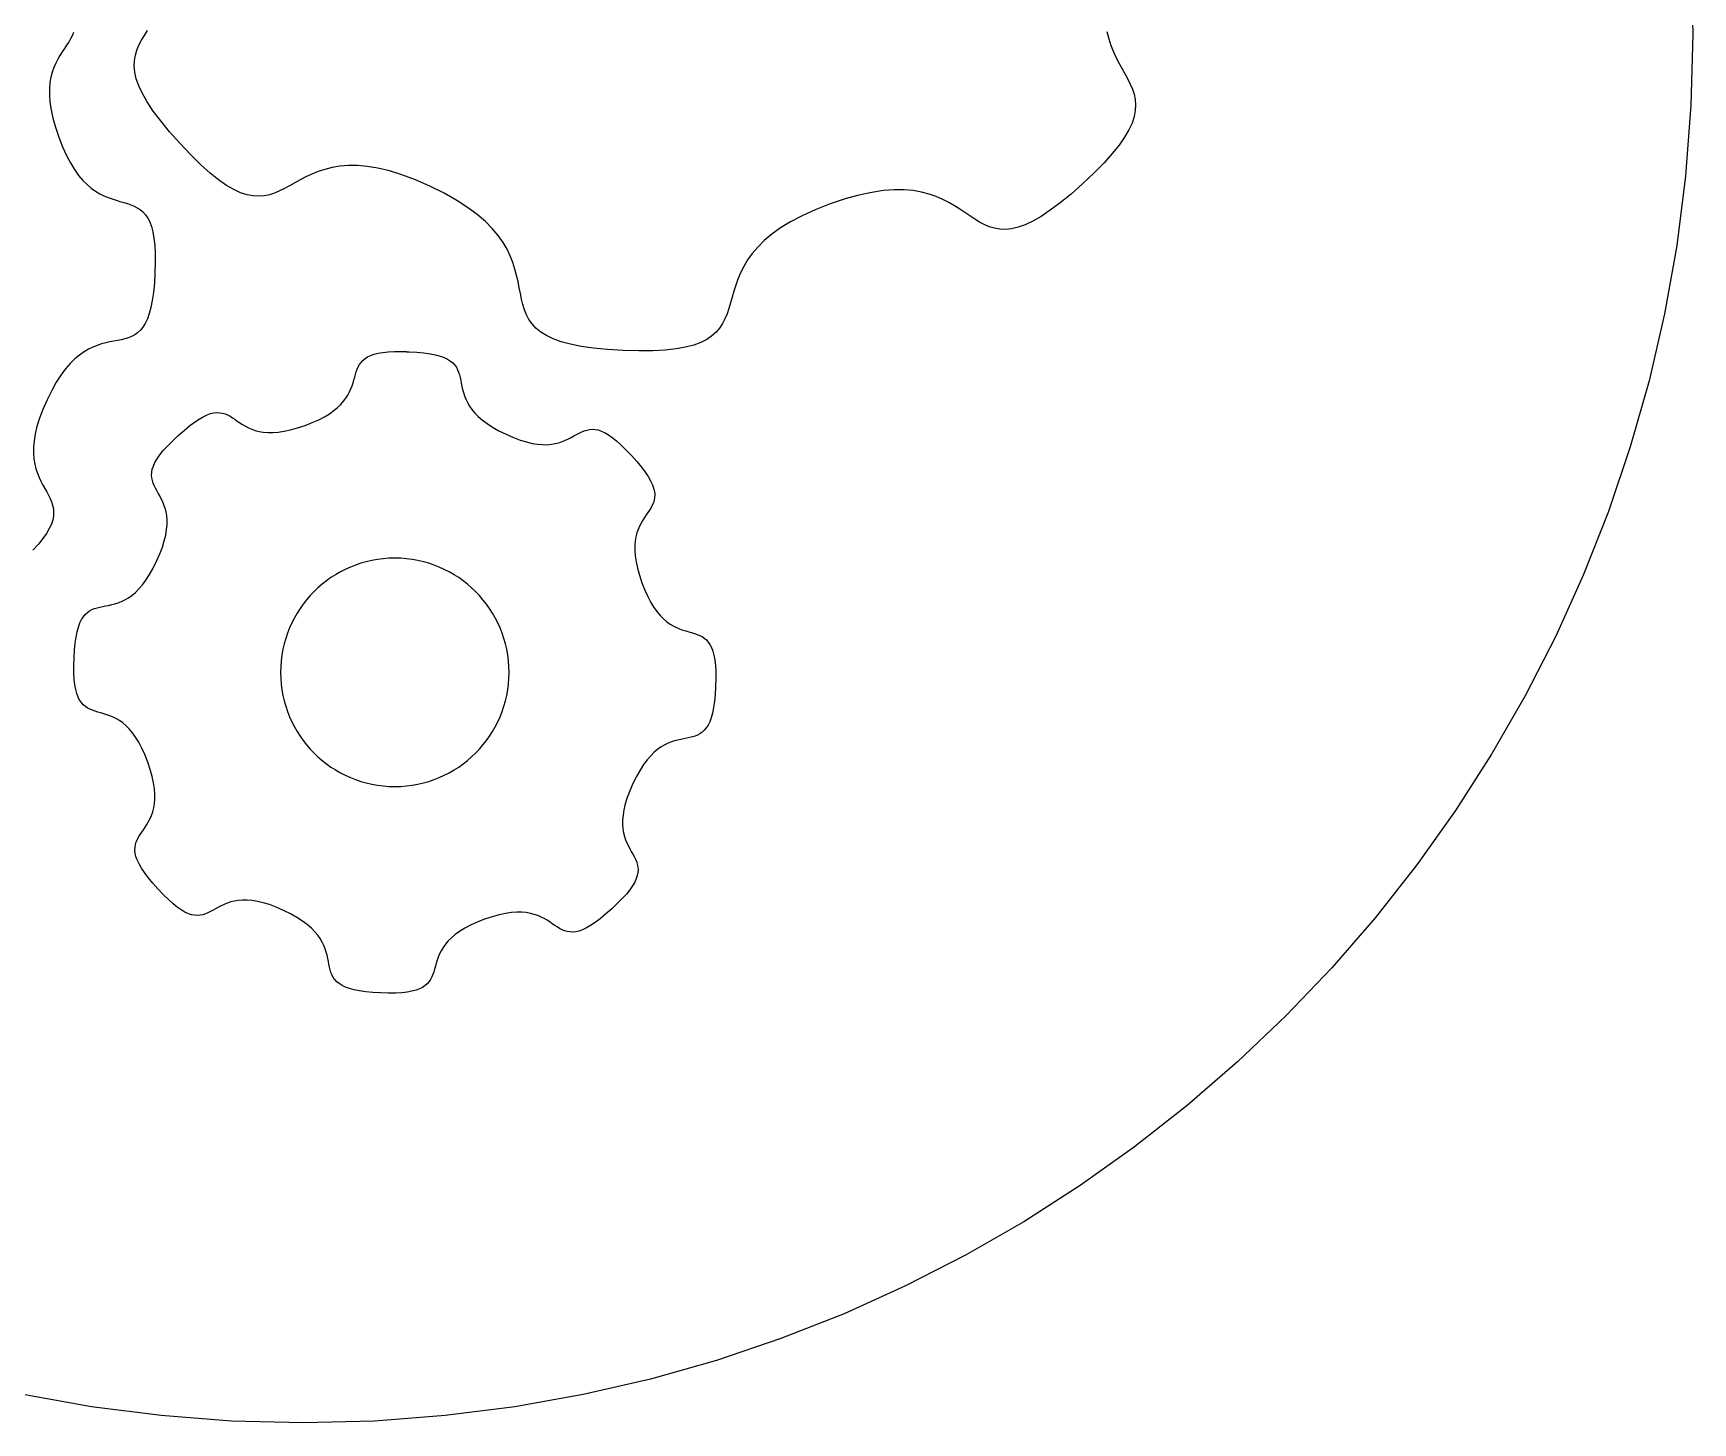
# Model space of a CAD drawing. Extents: x 0.7 to 99.3, y 0.7 to 99.3.
# Drawn here: x 40.4 to 99.3, y 0.7 to 50 of the extents above; entities that cross this region are included whole.
import ezdxf

# ---------------------------------------------------------------- set-up
doc = ezdxf.new("R2010")
doc.units = 0
doc.layers.add('Layer_1', color=7, linetype='CONTINUOUS')

msp = doc.modelspace()

# ---------------------------------------------------------------- linework, layer by layer
at = {"layer": 'Layer_1', "color": 1}
for p, q in [((99.228248, 52.536578), (99.292387, 49.999999)), ((99.292387, 49.999999), (99.228248, 47.46342)), ((99.228248, 47.46342), (99.037896, 44.960139)), ((99.037896, 44.960139), (98.724428, 42.493254)), ((98.724428, 42.493254), (98.290941, 40.065865)), ((98.290941, 40.065865), (97.740532, 37.681064)), ((97.740532, 37.681064), (97.076298, 35.341952)), ((97.076298, 35.341952), (96.301338, 33.051625)), ((96.301338, 33.051625), (95.418747, 30.813178)), ((95.418747, 30.813178), (94.431623, 28.629711)), ((94.431623, 28.629711), (93.343062, 26.504321)), ((93.343062, 26.504321), (92.156163, 24.440104)), ((92.156163, 24.440104), (90.874022, 22.440158)), ((90.874022, 22.440158), (89.499736, 20.507579)), ((89.499736, 20.507579), (88.036402, 18.645464)), ((88.036402, 18.645464), (86.487118, 16.856912)), ((86.487118, 16.856912), (84.854981, 15.145018)), ((84.854981, 15.145018), (83.143089, 13.512882)), ((83.143089, 13.512882), (81.354537, 11.963598)), ((81.354537, 11.963598), (79.492422, 10.500264)), ((79.492422, 10.500264), (77.559843, 9.125979)), ((77.559843, 9.125979), (75.559897, 7.843837)), ((75.559897, 7.843837), (73.49568, 6.656938)), ((73.49568, 6.656938), (71.370289, 5.568378)), ((71.370289, 5.568378), (69.186823, 4.581253)), ((69.186823, 4.581253), (66.948376, 3.698661)), ((66.948376, 3.698661), (64.658049, 2.923701)), ((64.658049, 2.923701), (62.318937, 2.259467)), ((62.318937, 2.259467), (59.934136, 1.709058)), ((42.493257, 1.275571), (40.065866, 1.709058)), ((44.960141, 0.962104), (42.493257, 1.275571)), ((57.506746, 1.275571), (55.039862, 0.962104)), ((59.934136, 1.709058), (57.506746, 1.275571)), ((47.463422, 0.771751), (44.960141, 0.962104)), ((50.000001, 0.707612), (47.463422, 0.771751)), ((52.536581, 0.771751), (50.000001, 0.707612)), ((55.039862, 0.962104), (52.536581, 0.771751))]:
    msp.add_line(p, q, dxfattribs=at)
at = {"layer": 'Layer_1', "color": 7}
for p, q in [((41.861311, 50.0455), (41.81235, 49.930416)), ((44.372388, 49.941192), (44.484879, 50.112395)), ((78.508312, 50.079195), (78.573079, 49.822206)), ((41.533353, 49.478692), (41.453492, 49.359638)), ((41.611303, 49.593643), (41.533353, 49.478692)), ((41.68521, 49.706145), (41.611303, 49.593643)), ((41.752938, 49.81785), (41.68521, 49.706145)), ((41.81235, 49.930416), (41.752938, 49.81785)), ((44.104355, 49.424762), (44.178877, 49.599894)), ((44.178877, 49.599894), (44.269304, 49.771199)), ((44.269304, 49.771199), (44.372388, 49.941192)), ((78.573079, 49.822206), (78.65281, 49.582804)), ((78.65281, 49.582804), (78.744047, 49.358767)), ((41.223811, 48.961287), (41.157671, 48.80926)), ((41.296585, 49.10259), (41.223811, 48.961287)), ((41.373858, 49.234823), (41.296585, 49.10259)), ((41.453492, 49.359638), (41.373858, 49.234823)), ((44.008728, 48.851187), (44.016034, 49.052927)), ((44.016034, 49.052927), (44.04899, 49.243278)), ((44.04899, 49.243278), (44.104355, 49.424762)), ((78.744047, 49.358767), (78.843324, 49.147875)), ((78.843324, 49.147875), (78.947185, 48.947904)), ((78.947185, 48.947904), (79.052167, 48.756637)), ((41.020403, 48.272272), (41.002157, 48.060789)), ((41.053832, 48.466407), (41.020403, 48.272272)), ((41.100299, 48.644853), (41.053832, 48.466407)), ((41.157671, 48.80926), (41.100299, 48.644853)), ((44.03034, 48.635539), (44.008728, 48.851187)), ((44.084105, 48.403464), (44.03034, 48.635539)), ((44.17328, 48.152444), (44.084105, 48.403464)), ((79.052167, 48.756637), (79.154809, 48.571852)), ((79.154809, 48.571852), (79.251649, 48.391326)), ((79.251649, 48.391326), (79.339228, 48.21284)), ((41.002157, 48.060789), (41.001277, 47.830305)), ((41.001277, 47.830305), (41.019786, 47.579164)), ((44.301113, 47.879956), (44.17328, 48.152444)), ((44.470855, 47.583484), (44.301113, 47.879956)), ((79.339228, 48.21284), (79.414086, 48.034171)), ((79.414086, 48.034171), (79.472759, 47.853099)), ((79.472759, 47.853099), (79.51179, 47.667403)), ((41.019786, 47.579164), (41.059873, 47.30571)), ((41.059873, 47.30571), (41.123674, 47.008289)), ((44.685757, 47.260504), (44.470855, 47.583484)), ((44.949069, 46.908501), (44.685757, 47.260504)), ((79.517072, 47.273254), (79.476406, 47.060359)), ((79.51179, 47.667403), (79.527724, 47.474862)), ((79.527724, 47.474862), (79.517072, 47.273254)), ((41.123674, 47.008289), (41.213329, 46.685245)), ((41.213329, 46.685245), (41.330972, 46.334924)), ((45.26404, 46.524956), (44.949069, 46.908501)), ((45.63392, 46.107345), (45.26404, 46.524956)), ((79.291148, 46.591825), (79.139636, 46.331742)), ((79.40225, 46.833956), (79.291148, 46.591825)), ((79.476406, 47.060359), (79.40225, 46.833956)), ((41.330972, 46.334924), (41.465495, 45.990732)), ((41.465495, 45.990732), (41.603987, 45.685423)), ((46.017072, 45.701873), (45.63392, 46.107345)), ((78.944254, 46.051487), (78.70154, 45.748839)), ((79.139636, 46.331742), (78.944254, 46.051487)), ((41.603987, 45.685423), (41.745871, 45.416356)), ((41.745871, 45.416356), (41.890569, 45.180887)), ((46.371167, 45.354115), (46.017072, 45.701873)), ((46.69843, 45.06061), (46.371167, 45.354115)), ((78.408034, 45.421579), (78.060277, 45.067483)), ((78.70154, 45.748839), (78.408034, 45.421579)), ((41.890569, 45.180887), (42.037506, 44.976382)), ((42.037506, 44.976382), (42.186106, 44.800201)), ((42.186106, 44.800201), (42.335792, 44.649699)), ((47.001076, 44.817896), (46.69843, 45.06061)), ((47.28133, 44.622513), (47.001076, 44.817896)), ((49.897492, 44.814982), (49.706226, 44.71)), ((50.097461, 44.918841), (49.897492, 44.814982)), ((50.308355, 45.01812), (50.097461, 44.918841)), ((50.532393, 45.109355), (50.308355, 45.01812)), ((50.771794, 45.189085), (50.532393, 45.109355)), ((51.028783, 45.253853), (50.771794, 45.189085)), ((51.30558, 45.300194), (51.028783, 45.253853)), ((51.604405, 45.324648), (51.30558, 45.300194)), ((51.92748, 45.323768), (51.604405, 45.324648)), ((52.277024, 45.294067), (51.92748, 45.323768)), ((52.655263, 45.232097), (52.277024, 45.294067)), ((53.064414, 45.134396), (52.655263, 45.232097)), ((53.506698, 44.997506), (53.064414, 45.134396)), ((53.984337, 44.817966), (53.506698, 44.997506)), ((54.499552, 44.592311), (53.984337, 44.817966)), ((78.060277, 45.067483), (77.654804, 44.684331)), ((42.335792, 44.649699), (42.48599, 44.522242)), ((42.48599, 44.522242), (42.636122, 44.415185)), ((42.636122, 44.415185), (42.785614, 44.325893)), ((42.785614, 44.325893), (42.933887, 44.251722)), ((42.933887, 44.251722), (43.080368, 44.190036)), ((43.080368, 44.190036), (43.224479, 44.138192)), ((47.541413, 44.470999), (47.28133, 44.622513)), ((47.783546, 44.359897), (47.541413, 44.470999)), ((48.00995, 44.285741), (47.783546, 44.359897)), ((48.222844, 44.245073), (48.00995, 44.285741)), ((48.424451, 44.234443), (48.222844, 44.245073)), ((48.616991, 44.250377), (48.424451, 44.234443)), ((48.802688, 44.289407), (48.616991, 44.250377)), ((48.98376, 44.348083), (48.802688, 44.289407)), ((49.162429, 44.422939), (48.98376, 44.348083)), ((49.340915, 44.510518), (49.162429, 44.422939)), ((49.521441, 44.607358), (49.340915, 44.510518)), ((49.706226, 44.71), (49.521441, 44.607358)), ((55.003197, 44.341894), (54.499552, 44.592311)), ((55.447361, 44.090713), (55.003197, 44.341894)), ((69.714437, 44.27692), (69.222752, 44.140457)), ((70.167125, 44.374038), (69.714437, 44.27692)), ((70.583332, 44.435059), (70.167125, 44.374038)), ((70.965581, 44.463234), (70.583332, 44.435059)), ((71.316386, 44.461914), (70.965581, 44.463234)), ((71.638272, 44.434148), (71.316386, 44.461914)), ((71.933756, 44.383288), (71.638272, 44.434148)), ((72.205357, 44.312585), (71.933756, 44.383288)), ((72.455593, 44.225285), (72.205357, 44.312585)), ((72.686984, 44.124639), (72.455593, 44.225285)), ((77.237191, 44.314449), (76.853639, 43.999474)), ((77.654804, 44.684331), (77.237191, 44.314449)), ((43.224479, 44.138192), (43.365642, 44.093554)), ((43.365642, 44.093554), (43.503287, 44.053479)), ((43.503287, 44.053479), (43.636831, 44.015327)), ((43.636831, 44.015327), (43.765703, 43.976461)), ((43.765703, 43.976461), (43.889324, 43.934238)), ((43.889324, 43.934238), (44.007119, 43.886021)), ((44.007119, 43.886021), (44.118511, 43.829168)), ((44.118511, 43.829168), (44.222927, 43.76104)), ((44.222927, 43.76104), (44.319787, 43.678999)), ((44.319787, 43.678999), (44.408516, 43.580402)), ((44.408516, 43.580402), (44.488539, 43.462611)), ((55.836127, 43.839286), (55.447361, 44.090713)), ((56.173571, 43.588129), (55.836127, 43.839286)), ((56.463775, 43.33776), (56.173571, 43.588129)), ((68.165677, 43.75665), (67.700983, 43.545864)), ((68.689549, 43.961399), (68.165677, 43.75665)), ((69.222752, 44.140457), (68.689549, 43.961399)), ((72.902053, 44.0139), (72.686984, 44.124639)), ((73.103314, 43.896317), (72.902053, 44.0139)), ((73.293288, 43.775137), (73.103314, 43.896317)), ((73.474497, 43.653614), (73.293288, 43.775137)), ((73.649455, 43.534996), (73.474497, 43.653614)), ((76.50163, 43.736153), (76.178639, 43.521242)), ((76.853639, 43.999474), (76.50163, 43.736153)), ((44.488539, 43.462611), (44.559279, 43.322988)), ((44.559279, 43.322988), (44.620162, 43.158889)), ((44.620162, 43.158889), (44.670608, 42.967678)), ((56.710818, 43.088695), (56.463775, 43.33776)), ((56.918781, 42.841451), (56.710818, 43.088695)), ((66.933058, 43.109695), (66.621793, 42.886065)), ((67.291447, 43.329921), (66.933058, 43.109695)), ((67.700983, 43.545864), (67.291447, 43.329921)), ((73.820687, 43.422533), (73.649455, 43.534996)), ((73.990706, 43.319478), (73.820687, 43.422533)), ((74.16204, 43.229077), (73.990706, 43.319478)), ((74.337198, 43.154582), (74.16204, 43.229077)), ((74.518708, 43.099243), (74.337198, 43.154582)), ((74.709083, 43.06631), (74.518708, 43.099243)), ((74.910846, 43.059025), (74.709083, 43.06631)), ((75.126516, 43.080659), (74.910846, 43.059025)), ((75.358611, 43.134444), (75.126516, 43.080659)), ((75.609651, 43.223636), (75.358611, 43.134444)), ((75.882153, 43.351485), (75.609651, 43.223636)), ((76.178639, 43.521242), (75.882153, 43.351485)), ((44.670608, 42.967678), (44.710043, 42.746713)), ((44.710043, 42.746713), (44.737893, 42.493355)), ((44.737893, 42.493355), (44.753585, 42.204964)), ((57.091743, 42.596547), (56.918781, 42.841451)), ((57.233782, 42.354496), (57.091743, 42.596547)), ((66.124566, 42.432092), (65.930568, 42.203505)), ((66.353635, 42.659904), (66.124566, 42.432092)), ((66.621793, 42.886065), (66.353635, 42.659904)), ((44.756535, 41.878901), (44.746168, 41.512524)), ((44.753585, 42.204964), (44.756535, 41.878901)), ((57.34898, 42.115818), (57.233782, 42.354496)), ((57.441415, 41.881027), (57.34898, 42.115818)), ((57.515168, 41.65064), (57.441415, 41.881027)), ((65.767625, 41.975019), (65.631717, 41.747509)), ((65.930568, 42.203505), (65.767625, 41.975019)), ((44.746168, 41.512524), (44.723995, 41.146672)), ((57.574318, 41.425176), (57.515168, 41.65064)), ((57.622944, 41.205153), (57.574318, 41.425176)), ((65.424938, 41.298932), (65.346031, 41.079616)), ((65.518827, 41.521856), (65.424938, 41.298932)), ((65.631717, 41.747509), (65.518827, 41.521856)), ((44.692135, 40.822153), (44.65093, 40.536289)), ((44.723995, 41.146672), (44.692135, 40.822153)), ((57.665129, 40.991083), (57.622944, 41.205153)), ((57.704949, 40.783486), (57.665129, 40.991083)), ((57.746484, 40.582879), (57.704949, 40.783486)), ((65.217093, 40.655312), (65.159025, 40.45208)), ((65.27809, 40.864784), (65.217093, 40.655312)), ((65.346031, 41.079616), (65.27809, 40.864784)), ((44.54184, 40.069797), (44.474634, 39.883811)), ((44.600717, 40.286398), (44.54184, 40.069797)), ((44.65093, 40.536289), (44.600717, 40.286398)), ((57.793816, 40.38978), (57.746484, 40.582879)), ((57.851023, 40.2047), (57.793816, 40.38978)), ((57.922186, 40.028161), (57.851023, 40.2047)), ((65.035605, 40.06783), (64.962214, 39.888567)), ((65.099868, 40.25596), (65.035605, 40.06783)), ((65.159025, 40.45208), (65.099868, 40.25596)), ((44.226451, 39.482715), (44.129333, 39.392372)), ((44.316601, 39.59295), (44.226451, 39.482715)), ((44.399441, 39.725755), (44.316601, 39.59295)), ((44.474634, 39.883811), (44.399441, 39.725755)), ((58.011383, 39.86068), (57.922186, 40.028161)), ((58.122694, 39.702772), (58.011383, 39.86068)), ((58.260202, 39.554952), (58.122694, 39.702772)), ((58.427981, 39.417741), (58.260202, 39.554952)), ((64.771989, 39.560151), (64.647118, 39.41275)), ((64.875683, 39.719049), (64.771989, 39.560151)), ((64.962214, 39.888567), (64.875683, 39.719049)), ((42.54393, 38.884033), (42.387116, 38.808347)), ((42.698191, 38.944764), (42.54393, 38.884033)), ((42.849558, 38.99322), (42.698191, 38.944764)), ((42.99769, 39.032083), (42.849558, 38.99322)), ((43.14225, 39.064031), (42.99769, 39.032083)), ((43.282894, 39.091746), (43.14225, 39.064031)), ((43.419289, 39.117908), (43.282894, 39.091746)), ((43.55109, 39.145199), (43.419289, 39.117908)), ((43.677959, 39.176295), (43.55109, 39.145199)), ((43.799559, 39.213881), (43.677959, 39.176295)), ((43.915547, 39.260637), (43.799559, 39.213881)), ((44.025584, 39.319239), (43.915547, 39.260637)), ((44.129333, 39.392372), (44.025584, 39.319239)), ((58.630115, 39.291654), (58.427981, 39.417741)), ((58.870683, 39.177206), (58.630115, 39.291654)), ((59.153764, 39.074919), (58.870683, 39.177206)), ((59.483436, 38.985301), (59.153764, 39.074919)), ((59.863782, 38.908878), (59.483436, 38.985301)), ((60.29888, 38.846162), (59.863782, 38.908878)), ((63.564458, 38.878883), (63.228141, 38.818874)), ((63.85549, 38.955649), (63.564458, 38.878883)), ((64.105255, 39.048297), (63.85549, 38.955649)), ((64.317769, 39.155946), (64.105255, 39.048297)), ((64.497052, 39.277724), (64.317769, 39.155946)), ((64.647118, 39.41275), (64.497052, 39.277724)), ((41.741097, 38.302444), (41.576602, 38.111776)), ((41.904736, 38.464754), (41.741097, 38.302444)), ((42.067178, 38.601388), (41.904736, 38.464754)), ((42.228086, 38.715026), (42.067178, 38.601388)), ((42.387116, 38.808347), (42.228086, 38.715026)), ((51.958422, 38.18378), (52.003317, 38.264488)), ((52.003317, 38.264488), (52.056955, 38.340044)), ((52.056955, 38.340044), (52.121169, 38.410049)), ((52.121169, 38.410049), (52.197797, 38.474105)), ((52.197797, 38.474105), (52.288673, 38.53181)), ((52.288673, 38.53181), (52.395633, 38.582762)), ((52.395633, 38.582762), (52.520511, 38.626562)), ((52.520511, 38.626562), (52.665145, 38.66281)), ((52.665145, 38.66281), (52.831366, 38.691102)), ((52.831366, 38.691102), (53.021012, 38.711042)), ((53.021012, 38.711042), (53.235921, 38.722223)), ((53.235921, 38.722223), (53.477922, 38.724203)), ((53.477867, 38.724243), (53.486142, 38.724135)), ((53.477922, 38.724192), (53.477867, 38.724243)), ((53.477922, 38.724203), (53.477922, 38.724203)), ((53.477922, 38.724203), (53.477922, 38.724203)), ((53.477922, 38.724203), (53.477922, 38.724203)), ((53.477922, 38.724203), (53.477922, 38.724201)), ((53.477922, 38.724201), (53.477922, 38.724201)), ((53.477922, 38.724201), (53.477922, 38.724201)), ((53.477922, 38.724201), (53.477922, 38.724201)), ((53.477922, 38.724201), (53.477922, 38.724201)), ((53.477922, 38.724201), (53.477922, 38.724201)), ((53.477922, 38.724201), (53.477922, 38.724199)), ((53.477922, 38.724199), (53.477922, 38.724199)), ((53.477922, 38.724199), (53.477922, 38.724199)), ((53.477922, 38.724199), (53.477922, 38.724199)), ((53.477922, 38.724199), (53.477922, 38.724199)), ((53.477922, 38.724199), (53.477922, 38.724199)), ((53.477922, 38.724199), (53.477922, 38.724197)), ((53.477922, 38.724197), (53.477922, 38.724197)), ((53.477922, 38.724197), (53.477922, 38.724197)), ((53.477922, 38.724197), (53.477922, 38.724197)), ((53.477922, 38.724197), (53.477922, 38.724197)), ((53.477922, 38.724197), (53.477922, 38.724197)), ((53.477922, 38.724197), (53.477922, 38.724197)), ((53.477922, 38.724197), (53.477922, 38.724195)), ((53.477922, 38.724195), (53.477922, 38.724195)), ((53.477922, 38.724195), (53.477922, 38.724195)), ((53.477922, 38.724195), (53.477922, 38.724195)), ((53.477922, 38.724195), (53.477922, 38.724195)), ((53.477922, 38.724195), (53.477922, 38.724195)), ((53.477922, 38.724195), (53.477922, 38.724192)), ((53.477922, 38.724192), (53.477922, 38.724192)), ((53.477922, 38.724192), (53.477922, 38.724192)), ((53.486142, 38.724135), (53.494461, 38.724019)), ((53.494461, 38.724019), (53.502803, 38.723895)), ((53.502803, 38.723895), (53.511166, 38.723761)), ((53.511166, 38.723761), (53.519573, 38.723618)), ((53.519573, 38.723618), (53.528003, 38.723466)), ((53.528003, 38.723466), (53.536454, 38.723305)), ((53.536454, 38.723305), (53.544949, 38.723136)), ((53.544949, 38.723136), (53.553467, 38.722958)), ((53.553467, 38.722958), (53.562006, 38.722771)), ((53.562006, 38.722771), (53.570589, 38.722573)), ((53.570589, 38.722573), (53.579195, 38.722366)), ((53.579195, 38.722366), (53.587844, 38.722152)), ((53.587844, 38.722152), (53.596516, 38.721932)), ((53.596516, 38.721932), (53.605209, 38.721712)), ((53.605209, 38.721712), (53.613947, 38.721492)), ((53.613947, 38.721492), (53.622706, 38.721272)), ((53.622706, 38.721272), (53.631509, 38.721052)), ((53.631509, 38.721052), (53.640335, 38.720832)), ((53.640335, 38.720832), (53.649182, 38.720612)), ((53.649182, 38.720612), (53.658074, 38.720391)), ((53.658074, 38.720391), (53.666987, 38.720171)), ((53.666987, 38.720171), (53.675945, 38.719951)), ((53.675945, 38.719951), (53.684925, 38.719731)), ((53.684925, 38.719731), (53.693948, 38.719291)), ((53.693948, 38.719291), (53.702994, 38.718851)), ((53.702994, 38.718851), (53.712061, 38.718411)), ((53.712061, 38.718411), (53.721173, 38.717971)), ((53.721173, 38.717971), (53.730328, 38.71753)), ((53.730328, 38.71753), (53.739506, 38.71709)), ((53.739506, 38.71709), (53.748706, 38.71665)), ((53.748706, 38.71665), (53.757949, 38.71621)), ((53.757949, 38.71621), (54.037722, 38.699263)), ((54.037722, 38.699263), (54.285887, 38.6749)), ((54.285887, 38.6749), (54.504493, 38.64339)), ((54.504493, 38.64339), (54.69559, 38.604993)), ((54.69559, 38.604993), (54.861225, 38.559968)), ((54.861225, 38.559968), (55.003454, 38.508573)), ((55.003454, 38.508573), (55.124322, 38.451073)), ((55.124322, 38.451073), (55.225879, 38.387723)), ((55.225879, 38.387723), (55.310176, 38.318783)), ((55.310176, 38.318783), (55.379264, 38.244515)), ((60.79281, 38.797671), (60.29888, 38.846162)), ((61.349652, 38.76392), (60.79281, 38.797671)), ((61.907293, 38.74814), (61.349652, 38.76392)), ((62.403576, 38.75263), (61.907293, 38.74814)), ((62.842517, 38.776496), (62.403576, 38.75263)), ((63.228141, 38.818874), (62.842517, 38.776496)), ((41.41159, 37.890072), (41.246399, 37.634648)), ((41.576602, 38.111776), (41.41159, 37.890072)), ((51.769878, 37.613819), (51.800857, 37.717015)), ((51.800857, 37.717015), (51.829567, 37.817465)), ((51.829567, 37.817465), (51.857844, 37.914765)), ((51.857844, 37.914765), (51.887521, 38.00852)), ((51.887521, 38.00852), (51.920435, 38.098325)), ((51.920435, 38.098325), (51.958422, 38.18378)), ((55.379264, 38.244515), (55.43519, 38.165178)), ((55.43519, 38.165178), (55.480006, 38.08103)), ((55.480006, 38.08103), (55.51576, 37.992333)), ((55.51576, 37.992333), (55.544503, 37.899344)), ((55.544503, 37.899344), (55.568283, 37.802323)), ((55.568283, 37.802323), (55.589148, 37.701532)), ((55.589148, 37.701532), (55.609153, 37.597231)), ((41.081369, 37.342828), (40.916841, 37.011927)), ((41.246399, 37.634648), (41.081369, 37.342828)), ((51.516718, 37.070644), (51.586569, 37.181568)), ((51.586569, 37.181568), (51.644976, 37.29175)), ((51.644976, 37.29175), (51.693774, 37.400785)), ((51.693774, 37.400785), (51.734796, 37.508276)), ((51.734796, 37.508276), (51.769878, 37.613819)), ((55.609153, 37.597231), (55.630348, 37.489676)), ((55.630348, 37.489676), (55.65478, 37.379129)), ((55.65478, 37.379129), (55.684498, 37.26585)), ((55.684498, 37.26585), (55.721554, 37.150098)), ((55.721554, 37.150098), (55.767995, 37.032133)), ((40.768584, 36.673425), (40.650621, 36.359609)), ((40.916841, 37.011927), (40.768584, 36.673425)), ((46.593349, 36.475793), (46.719479, 36.520596)), ((46.719479, 36.520596), (46.83609, 36.54761)), ((46.83609, 36.54761), (46.94445, 36.55846)), ((46.94445, 36.55846), (47.045819, 36.554784)), ((47.045819, 36.554784), (47.141471, 36.538234)), ((47.141471, 36.538234), (47.232667, 36.510417)), ((47.232667, 36.510417), (47.320671, 36.472974)), ((50.754487, 36.411871), (50.931549, 36.518857)), ((50.931549, 36.518857), (51.086156, 36.627499)), ((51.086156, 36.627499), (51.22014, 36.737402)), ((51.22014, 36.737402), (51.335338, 36.848158)), ((51.335338, 36.848158), (51.433587, 36.959372)), ((51.433587, 36.959372), (51.516718, 37.070644)), ((55.767995, 37.032133), (55.825873, 36.912212)), ((55.825873, 36.912212), (55.897238, 36.790599)), ((55.897238, 36.790599), (55.98414, 36.667553)), ((55.98414, 36.667553), (56.088624, 36.543331)), ((56.088624, 36.543331), (56.212746, 36.418194)), ((40.560683, 36.069024), (40.496492, 35.800208)), ((40.650621, 36.359609), (40.560683, 36.069024)), ((45.565807, 35.741926), (45.775627, 35.927766)), ((45.775627, 35.927766), (45.968335, 36.086015)), ((45.968335, 36.086015), (46.145195, 36.218311)), ((46.145195, 36.218311), (46.307474, 36.326284)), ((46.307474, 36.326284), (46.456438, 36.411565)), ((46.456438, 36.411565), (46.593349, 36.475793)), ((47.320671, 36.472974), (47.406753, 36.427541)), ((47.406753, 36.427541), (47.492178, 36.375748)), ((47.492178, 36.375748), (47.578208, 36.31923)), ((47.578208, 36.31923), (47.666112, 36.259619)), ((47.666112, 36.259619), (47.757156, 36.19855)), ((47.757156, 36.19855), (47.852605, 36.137651)), ((47.852605, 36.137651), (47.953724, 36.07856)), ((47.953724, 36.07856), (48.06178, 36.022909)), ((48.06178, 36.022909), (48.178039, 35.972329)), ((48.178039, 35.972329), (48.303766, 35.928457)), ((48.303766, 35.928457), (48.440224, 35.892921)), ((49.32783, 35.89755), (49.555273, 35.946341)), ((49.555273, 35.946341), (49.802309, 36.014902)), ((49.802309, 36.014902), (50.070206, 36.104865)), ((50.070206, 36.104865), (50.32565, 36.204474)), ((50.32565, 36.204474), (50.553131, 36.306942)), ((50.553131, 36.306942), (50.754487, 36.411871)), ((56.212746, 36.418194), (56.358554, 36.292401)), ((56.358554, 36.292401), (56.528096, 36.166212)), ((56.528096, 36.166212), (56.723421, 36.039889)), ((56.723421, 36.039889), (56.946582, 35.913689)), ((56.946582, 35.913689), (57.199627, 35.787872)), ((59.881149, 35.873138), (59.970916, 35.910762)), ((59.970916, 35.910762), (60.061893, 35.940253)), ((60.061893, 35.940253), (60.15519, 35.959885)), ((60.15519, 35.959885), (60.251929, 35.967896)), ((60.251929, 35.967896), (60.353222, 35.96257)), ((60.353222, 35.96257), (60.460186, 35.942146)), ((60.460186, 35.942146), (60.573936, 35.904899)), ((40.436257, 35.322045), (40.435596, 35.109782)), ((40.455778, 35.551701), (40.436257, 35.322045)), ((40.496492, 35.800208), (40.455778, 35.551701)), ((45.039899, 35.207087), (45.187364, 35.371513)), ((45.187364, 35.371513), (45.362086, 35.549421)), ((45.362086, 35.549421), (45.565807, 35.741926)), ((48.440224, 35.892921), (48.588684, 35.867358)), ((48.588684, 35.867358), (48.750408, 35.853405)), ((48.750408, 35.853405), (48.926663, 35.852745)), ((48.926663, 35.852745), (49.118715, 35.866896)), ((49.118715, 35.866896), (49.32783, 35.89755)), ((57.199627, 35.787872), (57.458487, 35.674498)), ((57.458487, 35.674498), (57.698465, 35.584294)), ((57.698465, 35.584294), (57.920682, 35.515521)), ((57.920682, 35.515521), (58.12625, 35.466439)), ((58.12625, 35.466439), (58.316287, 35.43531)), ((58.316287, 35.43531), (58.491909, 35.420388)), ((58.491909, 35.420388), (58.65423, 35.419948)), ((58.65423, 35.419948), (58.804369, 35.432251)), ((58.804369, 35.432251), (58.94344, 35.455545)), ((58.94344, 35.455545), (59.072558, 35.488096)), ((59.072558, 35.488096), (59.19284, 35.528169)), ((59.19284, 35.528169), (59.305403, 35.57402)), ((59.305403, 35.57402), (59.411362, 35.623914)), ((59.411362, 35.623914), (59.511832, 35.676109)), ((59.511832, 35.676109), (59.607928, 35.728869)), ((59.607928, 35.728869), (59.70077, 35.780453)), ((59.70077, 35.780453), (59.791472, 35.829123)), ((59.791472, 35.829123), (59.881149, 35.873138)), ((60.573936, 35.904899), (60.695591, 35.849085)), ((60.695591, 35.849085), (60.826264, 35.77297)), ((60.826264, 35.77297), (60.967071, 35.674811)), ((60.967071, 35.674811), (61.119131, 35.552869)), ((61.119131, 35.552869), (61.283556, 35.405407)), ((61.283556, 35.405407), (61.461463, 35.230686)), ((40.435596, 35.109782), (40.451663, 34.913449)), ((40.451663, 34.913449), (40.48211, 34.731591)), ((40.48211, 34.731591), (40.524661, 34.562745)), ((44.687841, 34.661894), (44.743662, 34.783547)), ((44.743662, 34.783547), (44.819785, 34.914221)), ((44.819785, 34.914221), (44.917951, 35.055028)), ((44.917951, 35.055028), (45.039899, 35.207087)), ((61.461463, 35.230686), (61.653969, 35.026967)), ((61.653969, 35.026967), (61.839808, 34.817147)), ((61.839808, 34.817147), (61.998057, 34.624439)), ((40.524661, 34.562745), (40.577046, 34.405455)), ((40.577046, 34.405455), (40.636989, 34.258261)), ((40.636989, 34.258261), (40.702216, 34.119701)), ((44.62481, 34.339885), (44.630158, 34.441177)), ((44.632822, 34.243145), (44.62481, 34.339885)), ((44.630158, 34.441177), (44.650583, 34.548142)), ((44.652431, 34.149848), (44.632822, 34.243145)), ((44.650583, 34.548142), (44.687841, 34.661894)), ((44.68191, 34.058871), (44.652431, 34.149848)), ((61.998057, 34.624439), (62.130354, 34.44758)), ((62.130354, 34.44758), (62.238326, 34.285301)), ((62.238326, 34.285301), (62.32361, 34.136337)), ((40.702216, 34.119701), (40.770454, 33.98832)), ((40.770454, 33.98832), (40.839427, 33.862655)), ((40.839427, 33.862655), (40.906864, 33.741248)), ((40.906864, 33.741248), (40.970491, 33.622639)), ((40.970491, 33.622639), (41.028031, 33.505372)), ((44.71952, 33.969104), (44.68191, 34.058871)), ((44.763522, 33.879427), (44.71952, 33.969104)), ((44.812179, 33.788725), (44.763522, 33.879427)), ((44.86375, 33.695884), (44.812179, 33.788725)), ((44.916494, 33.599785), (44.86375, 33.695884)), ((44.968676, 33.499315), (44.916494, 33.599785)), ((62.32361, 34.136337), (62.387835, 33.999423)), ((62.387835, 33.999423), (62.432639, 33.873296)), ((62.432639, 33.873296), (62.459652, 33.756685)), ((62.459652, 33.756685), (62.470502, 33.648325)), ((62.470502, 33.648325), (62.466827, 33.546955)), ((41.028031, 33.505372), (41.077214, 33.387984)), ((41.077214, 33.387984), (41.115764, 33.269019)), ((41.115764, 33.269019), (41.141406, 33.147013)), ((41.141406, 33.147013), (41.151883, 33.020512)), ((41.151883, 33.020512), (41.144884, 32.888052)), ((45.018557, 33.393357), (44.968676, 33.499315)), ((45.064397, 33.280795), (45.018557, 33.393357)), ((45.104455, 33.160511), (45.064397, 33.280795)), ((45.136997, 33.031393), (45.104455, 33.160511)), ((45.16028, 32.892322), (45.136997, 33.031393)), ((62.231274, 33.014567), (62.171664, 32.926662)), ((62.287793, 33.100599), (62.231274, 33.014567)), ((62.339586, 33.186022), (62.287793, 33.100599)), ((62.385018, 33.272104), (62.339586, 33.186022)), ((62.42246, 33.360108), (62.385018, 33.272104)), ((62.450276, 33.451303), (62.42246, 33.360108)), ((62.466827, 33.546955), (62.450276, 33.451303)), ((40.996448, 32.440345), (40.896903, 32.269467)), ((41.069445, 32.59943), (40.996448, 32.440345)), ((41.118165, 32.748178), (41.069445, 32.59943)), ((41.144884, 32.888052), (41.118165, 32.748178)), ((45.126065, 32.214204), (45.157198, 32.404242)), ((45.157198, 32.404242), (45.17212, 32.579863)), ((45.172561, 32.742185), (45.16028, 32.892322)), ((45.17212, 32.579863), (45.172561, 32.742185)), ((61.884376, 32.414738), (61.840501, 32.289011)), ((61.934954, 32.530994), (61.884376, 32.414738)), ((61.990605, 32.639051), (61.934954, 32.530994)), ((62.049696, 32.740169), (61.990605, 32.639051)), ((62.110594, 32.835619), (62.049696, 32.740169)), ((62.171664, 32.926662), (62.110594, 32.835619)), ((40.609069, 31.886494), (40.416233, 31.67148)), ((40.768535, 32.085338), (40.609069, 31.886494)), ((40.896903, 32.269467), (40.768535, 32.085338)), ((45.0082, 31.786418), (45.076977, 32.008636)), ((45.076977, 32.008636), (45.126065, 32.214204)), ((61.765452, 31.842369), (61.764791, 31.666112)), ((61.779405, 32.004093), (61.765452, 31.842369)), ((61.804968, 32.152553), (61.779405, 32.004093)), ((61.840501, 32.289011), (61.804968, 32.152553)), ((44.6788, 31.034535), (44.804617, 31.28758)), ((44.804617, 31.28758), (44.917993, 31.54644)), ((44.917993, 31.54644), (45.0082, 31.786418)), ((52.047438, 31.210024), (51.859174, 31.146322)), ((52.239715, 31.264625), (52.047438, 31.210024)), ((52.435744, 31.309868), (52.239715, 31.264625)), ((52.635277, 31.345501), (52.435744, 31.309868)), ((52.838054, 31.371268), (52.635277, 31.345501)), ((53.043825, 31.386917), (52.838054, 31.371268)), ((53.252333, 31.392199), (53.043825, 31.386917)), ((53.460863, 31.386917), (53.252333, 31.392199)), ((53.666633, 31.371268), (53.460863, 31.386917)), ((53.86941, 31.345501), (53.666633, 31.371268)), ((54.068943, 31.309868), (53.86941, 31.345501)), ((54.264975, 31.264625), (54.068943, 31.309868)), ((54.457249, 31.210026), (54.264975, 31.264625)), ((54.645514, 31.146324), (54.457249, 31.210026)), ((61.764791, 31.666112), (61.778943, 31.474062)), ((61.778943, 31.474062), (61.809597, 31.264947)), ((61.809597, 31.264947), (61.858388, 31.037504)), ((44.300087, 30.446507), (44.426274, 30.616049)), ((44.426274, 30.616049), (44.5526, 30.811374)), ((44.5526, 30.811374), (44.6788, 31.034535)), ((50.98691, 30.700195), (50.828051, 30.587228)), ((51.151306, 30.805588), (50.98691, 30.700195)), ((51.320984, 30.903152), (51.151306, 30.805588)), ((51.495691, 30.992631), (51.320984, 30.903152)), ((51.675172, 31.073772), (51.495691, 30.992631)), ((51.859174, 31.146322), (51.675172, 31.073772)), ((54.829515, 31.073775), (54.645514, 31.146324)), ((55.008996, 30.992633), (54.829515, 31.073775)), ((55.183703, 30.903152), (55.008996, 30.992633)), ((55.353384, 30.805588), (55.183703, 30.903152)), ((55.51778, 30.700197), (55.353384, 30.805588)), ((55.676636, 30.587231), (55.51778, 30.700197)), ((61.858388, 31.037504), (61.926949, 30.790468)), ((61.926949, 30.790468), (62.016912, 30.522571)), ((43.801888, 29.985192), (43.924936, 30.072093)), ((43.924936, 30.072093), (44.049158, 30.176579)), ((44.049158, 30.176579), (44.174295, 30.300699)), ((44.174295, 30.300699), (44.300087, 30.446507)), ((50.253087, 30.064711), (50.125734, 29.917691)), ((50.387248, 30.205428), (50.253087, 30.064711)), ((50.527967, 30.339591), (50.387248, 30.205428)), ((50.674985, 30.466942), (50.527967, 30.339591)), ((50.828051, 30.587228), (50.674985, 30.466942)), ((55.829703, 30.466944), (55.676636, 30.587231)), ((55.976723, 30.339591), (55.829703, 30.466944)), ((56.11744, 30.20543), (55.976723, 30.339591)), ((56.251603, 30.064711), (56.11744, 30.20543)), ((56.378954, 29.917693), (56.251603, 30.064711)), ((62.016912, 30.522571), (62.119785, 30.259363)), ((62.119785, 30.259363), (62.225693, 30.025888)), ((62.225693, 30.025888), (62.334191, 29.820126)), ((42.273705, 29.39813), (42.347974, 29.467217)), ((42.347974, 29.467217), (42.427311, 29.523143)), ((42.427311, 29.523143), (42.511459, 29.56796)), ((42.511459, 29.56796), (42.600158, 29.603713)), ((42.600158, 29.603713), (42.693145, 29.632456)), ((42.693145, 29.632456), (42.790166, 29.656236)), ((42.790166, 29.656236), (42.890957, 29.677101)), ((42.890957, 29.677101), (42.995258, 29.697107)), ((42.995258, 29.697107), (43.102812, 29.718301)), ((43.102812, 29.718301), (43.21336, 29.742733)), ((43.21336, 29.742733), (43.326639, 29.772451)), ((43.326639, 29.772451), (43.442391, 29.809507)), ((43.442391, 29.809507), (43.560355, 29.85595)), ((43.560355, 29.85595), (43.680274, 29.913828)), ((43.680274, 29.913828), (43.801888, 29.985192)), ((49.78709, 29.441372), (49.689526, 29.271692)), ((49.892481, 29.605766), (49.78709, 29.441372)), ((50.00545, 29.764625), (49.892481, 29.605766)), ((50.125734, 29.917691), (50.00545, 29.764625)), ((56.49924, 29.764627), (56.378954, 29.917693)), ((56.612206, 29.605768), (56.49924, 29.764627)), ((56.717599, 29.441372), (56.612206, 29.605768)), ((56.815162, 29.271692), (56.717599, 29.441372)), ((62.334191, 29.820126), (62.444845, 29.64006)), ((62.444845, 29.64006), (62.55721, 29.483673)), ((62.55721, 29.483673), (62.670847, 29.348942)), ((41.987498, 28.783543), (42.032523, 28.949179)), ((42.032523, 28.949179), (42.083915, 29.091408)), ((42.083915, 29.091408), (42.141418, 29.212275)), ((42.141418, 29.212275), (42.204767, 29.313834)), ((42.204767, 29.313834), (42.273705, 29.39813)), ((49.518906, 28.917504), (49.446356, 28.733502)), ((49.600047, 29.096985), (49.518906, 28.917504)), ((49.689526, 29.271692), (49.600047, 29.096985)), ((56.904642, 29.096985), (56.815162, 29.271692)), ((56.985784, 28.917504), (56.904642, 29.096985)), ((57.058333, 28.733502), (56.985784, 28.917504)), ((62.670847, 29.348942), (62.785317, 29.233852)), ((62.785317, 29.233852), (62.900174, 29.136382)), ((62.900174, 29.136382), (63.014984, 29.054514)), ((63.014984, 29.054514), (63.129302, 28.98623)), ((63.129302, 28.98623), (63.242688, 28.929512)), ((63.242688, 28.929512), (63.354706, 28.882338)), ((63.354706, 28.882338), (63.46491, 28.842694)), ((41.893226, 28.125675), (41.917589, 28.373841)), ((41.917589, 28.373841), (41.949099, 28.592446)), ((41.949099, 28.592446), (41.987498, 28.783543)), ((49.328055, 28.352961), (49.282812, 28.156932)), ((49.382654, 28.545238), (49.328055, 28.352961)), ((49.446356, 28.733502), (49.382654, 28.545238)), ((57.122035, 28.545238), (57.058333, 28.733502)), ((57.176635, 28.352963), (57.122035, 28.545238)), ((57.221878, 28.156932), (57.176635, 28.352963)), ((63.46491, 28.842694), (63.572861, 28.808556)), ((63.572861, 28.808556), (63.678117, 28.777911)), ((63.678117, 28.777911), (63.780242, 28.748737)), ((63.780242, 28.748737), (63.878792, 28.719014)), ((63.878792, 28.719014), (63.973326, 28.686725)), ((63.973326, 28.686725), (64.063408, 28.649852)), ((64.063408, 28.649852), (64.14859, 28.606376)), ((64.14859, 28.606376), (64.228438, 28.554279)), ((64.228438, 28.554279), (64.302508, 28.491539)), ((64.302508, 28.491539), (64.370361, 28.416141)), ((64.370361, 28.416141), (64.431556, 28.326064)), ((64.431556, 28.326064), (64.485653, 28.219291)), ((41.868334, 27.565728), (41.876257, 27.845903)), ((41.876257, 27.845903), (41.893226, 28.125675)), ((49.221412, 27.754622), (49.205764, 27.548851)), ((49.247177, 27.957399), (49.221412, 27.754622)), ((49.282812, 28.156932), (49.247177, 27.957399)), ((57.25751, 27.957399), (57.221878, 28.156932)), ((57.283278, 27.754622), (57.25751, 27.957399)), ((57.298926, 27.548851), (57.283278, 27.754622)), ((64.485653, 28.219291), (64.532211, 28.093802)), ((64.532211, 28.093802), (64.570788, 27.947581)), ((64.570788, 27.947581), (64.600944, 27.778604)), ((64.600944, 27.778604), (64.622248, 27.584857)), ((41.870579, 27.31638), (41.868334, 27.565728)), ((41.882573, 27.095838), (41.870579, 27.31638)), ((41.903878, 26.902086), (41.882573, 27.095838)), ((49.205764, 27.548851), (49.200504, 27.340343)), ((49.200504, 27.340343), (49.205786, 27.131835)), ((49.205786, 27.131835), (49.221434, 26.926067)), ((57.283278, 26.926067), (57.298926, 27.131835)), ((57.304208, 27.340343), (57.298926, 27.548851)), ((57.298926, 27.131835), (57.304208, 27.340343)), ((64.622248, 27.584857), (64.634243, 27.364319)), ((64.636488, 27.114974), (64.628565, 26.834799)), ((64.634243, 27.364319), (64.636488, 27.114974)), ((41.934034, 26.733103), (41.903878, 26.902086)), ((41.972611, 26.586873), (41.934034, 26.733103)), ((42.019168, 26.461375), (41.972611, 26.586873)), ((49.221434, 26.926067), (49.247202, 26.723288)), ((49.247202, 26.723288), (49.282834, 26.523757)), ((49.282834, 26.523757), (49.328077, 26.327725)), ((57.176635, 26.327725), (57.221878, 26.523757)), ((57.221878, 26.523757), (57.25751, 26.723288)), ((57.25751, 26.723288), (57.283278, 26.926067)), ((64.611618, 26.555027), (64.587254, 26.306861)), ((64.628565, 26.834799), (64.611618, 26.555027)), ((42.073265, 26.354591), (42.019168, 26.461375)), ((42.134458, 26.264505), (42.073265, 26.354591)), ((42.202311, 26.189095), (42.134458, 26.264505)), ((42.276384, 26.126344), (42.202311, 26.189095)), ((42.356229, 26.074234), (42.276384, 26.126344)), ((42.441414, 26.030742), (42.356229, 26.074234)), ((42.531493, 25.993858), (42.441414, 26.030742)), ((42.626029, 25.961556), (42.531493, 25.993858)), ((42.72458, 25.93182), (42.626029, 25.961556)), ((42.826702, 25.90263), (42.72458, 25.93182)), ((42.931961, 25.871969), (42.826702, 25.90263)), ((49.328077, 26.327725), (49.382678, 26.135451)), ((49.382678, 26.135451), (49.44638, 25.947184)), ((49.44638, 25.947184), (49.51893, 25.763185)), ((56.985782, 25.763185), (57.058331, 25.947184)), ((57.058331, 25.947184), (57.122033, 26.135449)), ((57.122033, 26.135449), (57.176635, 26.327725)), ((64.555745, 26.088255), (64.517346, 25.897158)), ((64.587254, 26.306861), (64.555745, 26.088255)), ((43.039912, 25.837821), (42.931961, 25.871969)), ((43.150116, 25.798161), (43.039912, 25.837821)), ((43.262131, 25.750974), (43.150116, 25.798161)), ((43.37552, 25.694245), (43.262131, 25.750974)), ((43.489837, 25.62595), (43.37552, 25.694245)), ((43.604646, 25.544071), (43.489837, 25.62595)), ((43.719505, 25.44659), (43.604646, 25.544071)), ((43.833974, 25.331491), (43.719505, 25.44659)), ((43.947609, 25.196754), (43.833974, 25.331491)), ((49.51893, 25.763185), (49.600071, 25.583704)), ((49.600071, 25.583704), (49.68955, 25.408997)), ((49.68955, 25.408997), (49.787114, 25.239316)), ((56.717597, 25.239316), (56.815162, 25.408994)), ((56.815162, 25.408994), (56.90464, 25.583702)), ((56.90464, 25.583702), (56.985782, 25.763185)), ((64.300076, 25.36687), (64.231138, 25.282572)), ((64.363426, 25.468427), (64.300076, 25.36687)), ((64.420928, 25.589294), (64.363426, 25.468427)), ((64.472321, 25.731523), (64.420928, 25.589294)), ((64.517346, 25.897158), (64.472321, 25.731523)), ((44.059975, 25.040358), (43.947609, 25.196754)), ((44.170628, 24.860287), (44.059975, 25.040358)), ((44.279129, 24.654521), (44.170628, 24.860287)), ((49.787114, 25.239316), (49.892505, 25.07492)), ((49.892505, 25.07492), (50.005472, 24.916064)), ((50.005472, 24.916064), (50.125758, 24.762997)), ((50.125758, 24.762997), (50.253109, 24.615977)), ((56.2516, 24.615977), (56.378954, 24.762995)), ((56.378954, 24.762995), (56.49924, 24.916061)), ((56.49924, 24.916061), (56.612206, 25.07492)), ((56.612206, 25.07492), (56.717597, 25.239316)), ((62.824569, 24.766875), (62.702956, 24.69551)), ((62.944488, 24.824754), (62.824569, 24.766875)), ((63.062453, 24.871197), (62.944488, 24.824754)), ((63.178205, 24.90825), (63.062453, 24.871197)), ((63.291484, 24.937969), (63.178205, 24.90825)), ((63.402031, 24.962401), (63.291484, 24.937969)), ((63.509586, 24.983595), (63.402031, 24.962401)), ((63.613887, 25.003601), (63.509586, 24.983595)), ((63.714678, 25.024465), (63.613887, 25.003601)), ((63.811699, 25.048248), (63.714678, 25.024465)), ((63.904686, 25.076989), (63.811699, 25.048248)), ((63.993385, 25.112744), (63.904686, 25.076989)), ((64.077533, 25.157558), (63.993385, 25.112744)), ((64.15687, 25.213485), (64.077533, 25.157558)), ((64.231138, 25.282572), (64.15687, 25.213485)), ((44.385037, 24.421042), (44.279129, 24.654521)), ((44.48791, 24.157833), (44.385037, 24.421042)), ((44.577872, 23.889939), (44.48791, 24.157833)), ((50.253109, 24.615977), (50.387272, 24.47526)), ((50.387272, 24.47526), (50.527989, 24.341097)), ((50.527989, 24.341097), (50.675009, 24.213746)), ((50.675009, 24.213746), (50.828075, 24.09346)), ((55.676636, 24.09346), (55.829703, 24.213746)), ((55.829703, 24.213746), (55.976721, 24.341097)), ((55.976721, 24.341097), (56.11744, 24.475258)), ((56.11744, 24.475258), (56.2516, 24.615977)), ((62.204756, 24.234197), (62.078569, 24.064655)), ((62.330549, 24.380004), (62.204756, 24.234197)), ((62.455686, 24.504125), (62.330549, 24.380004)), ((62.579908, 24.608611), (62.455686, 24.504125)), ((62.702956, 24.69551), (62.579908, 24.608611)), ((44.646434, 23.642905), (44.577872, 23.889939)), ((44.695225, 23.415465), (44.646434, 23.642905)), ((50.828075, 24.09346), (50.986934, 23.980494)), ((50.986934, 23.980494), (51.151328, 23.875103)), ((51.151328, 23.875103), (51.321008, 23.777538)), ((51.321008, 23.777538), (51.495715, 23.68806)), ((51.495715, 23.68806), (51.675196, 23.606916)), ((51.675196, 23.606916), (51.859196, 23.534369)), ((54.645514, 23.534367), (54.829515, 23.606916)), ((54.829515, 23.606916), (55.008996, 23.688058)), ((55.008996, 23.688058), (55.183703, 23.777538)), ((55.183703, 23.777538), (55.353382, 23.875101)), ((55.353382, 23.875101), (55.517778, 23.980494)), ((55.517778, 23.980494), (55.676636, 24.09346)), ((61.826044, 23.646168), (61.700227, 23.393124)), ((61.952244, 23.86933), (61.826044, 23.646168)), ((62.078569, 24.064655), (61.952244, 23.86933)), ((44.725879, 23.206358), (44.695225, 23.415465)), ((44.74003, 23.014312), (44.725879, 23.206358)), ((44.73937, 22.838064), (44.74003, 23.014312)), ((51.859196, 23.534369), (52.047462, 23.470667)), ((52.047462, 23.470667), (52.239737, 23.416065)), ((52.239737, 23.416065), (52.435768, 23.370822)), ((52.435768, 23.370822), (52.635299, 23.33519)), ((52.635299, 23.33519), (52.838078, 23.309422)), ((52.838078, 23.309422), (53.043847, 23.293774)), ((53.043847, 23.293774), (53.252355, 23.288492)), ((53.252355, 23.288492), (53.460863, 23.293774)), ((53.460863, 23.293774), (53.666631, 23.309422)), ((53.666631, 23.309422), (53.86941, 23.33519)), ((53.86941, 23.33519), (54.068941, 23.370822)), ((54.068941, 23.370822), (54.264972, 23.416065)), ((54.264972, 23.416065), (54.457249, 23.470665)), ((54.457249, 23.470665), (54.645514, 23.534367)), ((61.586851, 23.134264), (61.496644, 22.894285)), ((61.700227, 23.393124), (61.586851, 23.134264)), ((44.620446, 22.265737), (44.66432, 22.391453)), ((44.66432, 22.391453), (44.699853, 22.5279)), ((44.699853, 22.5279), (44.725416, 22.676349)), ((44.725416, 22.676349), (44.73937, 22.838064)), ((61.378779, 22.4665), (61.347645, 22.276464)), ((61.427867, 22.672068), (61.378779, 22.4665)), ((61.496644, 22.894285), (61.427867, 22.672068)), ((44.333158, 21.753879), (44.394227, 21.844909)), ((44.394227, 21.844909), (44.455126, 21.940343)), ((44.455126, 21.940343), (44.514217, 22.041449)), ((44.514217, 22.041449), (44.569868, 22.149491)), ((44.569868, 22.149491), (44.620446, 22.265737)), ((61.332723, 22.100841), (61.332283, 21.938521)), ((61.332283, 21.938521), (61.344564, 21.788382)), ((61.347645, 22.276464), (61.332723, 22.100841)), ((61.344564, 21.788382), (61.367847, 21.649311)), ((44.037995, 21.13368), (44.054545, 21.229319)), ((44.054545, 21.229319), (44.082362, 21.320501)), ((44.082362, 21.320501), (44.119803, 21.408492)), ((44.119803, 21.408492), (44.165236, 21.494561)), ((44.165236, 21.494561), (44.217029, 21.57997)), ((44.217029, 21.57997), (44.273547, 21.665987)), ((44.273547, 21.665987), (44.333158, 21.753879)), ((61.367847, 21.649311), (61.400387, 21.520193)), ((61.400387, 21.520193), (61.440447, 21.399911)), ((61.440447, 21.399911), (61.486287, 21.287347)), ((61.486287, 21.287347), (61.536167, 21.181388)), ((44.034319, 21.032321), (44.037995, 21.13368)), ((44.04517, 20.923973), (44.034319, 21.032321)), ((44.072183, 20.807373), (44.04517, 20.923973)), ((44.116986, 20.681252), (44.072183, 20.807373)), ((44.181212, 20.544347), (44.116986, 20.681252)), ((61.536167, 21.181388), (61.588348, 21.080919)), ((61.588348, 21.080919), (61.641094, 20.98482)), ((61.641094, 20.98482), (61.692664, 20.891979)), ((61.692664, 20.891979), (61.741319, 20.801279)), ((61.741319, 20.801279), (61.785321, 20.711602)), ((61.785321, 20.711602), (61.822932, 20.621833)), ((61.822932, 20.621833), (61.852412, 20.530858)), ((44.266496, 20.39539), (44.181212, 20.544347)), ((44.374468, 20.233118), (44.266496, 20.39539)), ((44.506765, 20.05626), (44.374468, 20.233118)), ((44.665014, 19.863556), (44.506765, 20.05626)), ((61.817005, 20.018812), (61.761184, 19.897157)), ((61.854261, 20.132562), (61.817005, 20.018812)), ((61.852412, 20.530858), (61.872022, 20.437558)), ((61.874685, 20.239526), (61.854261, 20.132562)), ((61.872022, 20.437558), (61.880033, 20.340821)), ((61.880033, 20.340821), (61.874685, 20.239526)), ((44.850853, 19.653736), (44.665014, 19.863556)), ((45.043358, 19.450015), (44.850853, 19.653736)), ((45.221266, 19.275293), (45.043358, 19.450015)), ((61.464947, 19.473617), (61.317482, 19.309193)), ((61.586893, 19.625678), (61.464947, 19.473617)), ((61.685058, 19.766485), (61.586893, 19.625678)), ((61.761184, 19.897157), (61.685058, 19.766485)), ((45.385691, 19.127828), (45.221266, 19.275293)), ((45.537751, 19.005882), (45.385691, 19.127828)), ((45.678558, 18.907714), (45.537751, 19.005882)), ((45.80923, 18.831591), (45.678558, 18.907714)), ((46.71335, 18.851451), (46.623673, 18.807449)), ((46.80405, 18.900108), (46.71335, 18.851451)), ((46.896893, 18.951677), (46.80405, 18.900108)), ((46.99299, 19.004423), (46.896893, 18.951677)), ((47.093459, 19.056605), (46.99299, 19.004423)), ((47.199418, 19.106486), (47.093459, 19.056605)), ((47.311982, 19.152323), (47.199418, 19.106486)), ((47.432264, 19.192384), (47.311982, 19.152323)), ((47.561382, 19.224923), (47.432264, 19.192384)), ((47.700453, 19.248206), (47.561382, 19.224923)), ((47.850589, 19.260487), (47.700453, 19.248206)), ((48.012912, 19.260047), (47.850589, 19.260487)), ((48.188533, 19.245125), (48.012912, 19.260047)), ((48.378571, 19.21399), (48.188533, 19.245125)), ((48.584139, 19.164904), (48.378571, 19.21399)), ((48.806356, 19.096126), (48.584139, 19.164904)), ((49.046335, 19.005919), (48.806356, 19.096126)), ((49.305195, 18.892544), (49.046335, 19.005919)), ((49.558239, 18.766727), (49.305195, 18.892544)), ((60.939038, 18.93878), (60.729218, 18.75294)), ((61.14276, 19.131285), (60.939038, 18.93878)), ((61.317482, 19.309193), (61.14276, 19.131285)), ((45.930885, 18.77577), (45.80923, 18.831591)), ((46.044635, 18.738512), (45.930885, 18.77577)), ((46.1516, 18.718087), (46.044635, 18.738512)), ((46.252892, 18.712739), (46.1516, 18.718087)), ((46.349632, 18.720751), (46.252892, 18.712739)), ((46.442929, 18.74036), (46.349632, 18.720751)), ((46.533904, 18.769839), (46.442929, 18.74036)), ((46.623673, 18.807449), (46.533904, 18.769839)), ((49.781401, 18.640527), (49.558239, 18.766727)), ((49.976726, 18.514203), (49.781401, 18.640527)), ((50.146268, 18.388014), (49.976726, 18.514203)), ((50.292075, 18.262221), (50.146268, 18.388014)), ((50.416198, 18.137084), (50.292075, 18.262221)), ((55.732197, 18.258282), (55.552131, 18.147635)), ((55.937959, 18.366778), (55.732197, 18.258282)), ((56.171434, 18.472682), (55.937959, 18.366778)), ((56.434642, 18.575555), (56.171434, 18.472682)), ((56.702539, 18.66552), (56.434642, 18.575555)), ((56.949575, 18.734081), (56.702539, 18.66552)), ((57.177018, 18.782877), (56.949575, 18.734081)), ((57.386131, 18.813535), (57.177018, 18.782877)), ((57.578183, 18.827686), (57.386131, 18.813535)), ((57.754438, 18.827026), (57.578183, 18.827686)), ((57.916162, 18.813073), (57.754438, 18.827026)), ((58.064622, 18.787521), (57.916162, 18.813073)), ((58.201082, 18.751996), (58.064622, 18.787521)), ((58.326807, 18.708135), (58.201082, 18.751996)), ((58.443065, 18.657568), (58.326807, 18.708135)), ((58.551122, 18.601928), (58.443065, 18.657568)), ((58.65224, 18.542852), (58.551122, 18.601928)), ((58.747688, 18.481967), (58.65224, 18.542852)), ((58.838733, 18.420911), (58.747688, 18.481967)), ((58.926638, 18.361313), (58.838733, 18.420911)), ((59.012668, 18.30481), (58.926638, 18.361313)), ((59.098093, 18.253031), (59.012668, 18.30481)), ((59.184173, 18.207611), (59.098093, 18.253031)), ((60.048408, 18.269119), (59.911494, 18.204884)), ((60.197372, 18.354409), (60.048408, 18.269119)), ((60.359651, 18.462388), (60.197372, 18.354409)), ((60.53651, 18.594687), (60.359651, 18.462388)), ((60.729218, 18.75294), (60.53651, 18.594687)), ((50.520684, 18.012863), (50.416198, 18.137084)), ((50.607583, 17.889817), (50.520684, 18.012863)), ((50.678949, 17.768203), (50.607583, 17.889817)), ((50.736827, 17.648282), (50.678949, 17.768203)), ((55.048453, 17.692339), (54.966585, 17.57754)), ((55.145923, 17.807187), (55.048453, 17.692339)), ((55.261013, 17.921648), (55.145923, 17.807187)), ((55.395744, 18.035277), (55.261013, 17.921648)), ((55.552131, 18.147635), (55.395744, 18.035277)), ((59.272179, 18.170183), (59.184173, 18.207611)), ((59.363374, 18.14238), (59.272179, 18.170183)), ((59.459024, 18.125829), (59.363374, 18.14238)), ((59.560396, 18.122176), (59.459024, 18.125829)), ((59.668754, 18.133048), (59.560396, 18.122176)), ((59.785365, 18.160072), (59.668754, 18.133048)), ((59.911494, 18.204884), (59.785365, 18.160072)), ((50.78327, 17.530318), (50.736827, 17.648282)), ((50.820324, 17.414565), (50.78327, 17.530318)), ((50.850044, 17.301287), (50.820324, 17.414565)), ((50.874474, 17.190739), (50.850044, 17.301287)), ((50.895668, 17.083185), (50.874474, 17.190739)), ((50.915674, 16.978883), (50.895668, 17.083185)), ((54.754765, 17.127664), (54.720629, 17.019727)), ((54.794409, 17.237855), (54.754765, 17.127664)), ((54.841583, 17.34986), (54.794409, 17.237855)), ((54.898301, 17.463233), (54.841583, 17.34986)), ((54.966585, 17.57754), (54.898301, 17.463233)), ((50.936538, 16.878092), (50.915674, 16.978883)), ((50.960319, 16.781072), (50.936538, 16.878092)), ((50.989062, 16.688083), (50.960319, 16.781072)), ((51.024815, 16.599385), (50.989062, 16.688083)), ((51.069631, 16.515237), (51.024815, 16.599385)), ((51.125558, 16.4359), (51.069631, 16.515237)), ((54.561925, 16.52925), (54.518449, 16.444079)), ((54.598798, 16.619316), (54.561925, 16.52925)), ((54.631085, 16.713837), (54.598798, 16.619316)), ((54.660808, 16.812372), (54.631085, 16.713837)), ((54.689982, 16.914484), (54.660808, 16.812372)), ((54.720629, 17.019727), (54.689982, 16.914484)), ((51.194643, 16.361632), (51.125558, 16.4359)), ((51.278941, 16.292692), (51.194643, 16.361632)), ((51.3805, 16.229342), (51.278941, 16.292692)), ((51.501367, 16.171842), (51.3805, 16.229342)), ((51.643594, 16.120448), (51.501367, 16.171842)), ((51.809231, 16.075422), (51.643594, 16.120448)), ((52.000329, 16.037026), (51.809231, 16.075422)), ((52.218934, 16.005516), (52.000329, 16.037026)), ((52.4671, 15.981152), (52.218934, 16.005516)), ((52.746872, 15.964206), (52.4671, 15.981152)), ((53.027045, 15.956283), (52.746872, 15.964206)), ((53.276393, 15.958527), (53.027045, 15.956283)), ((53.496931, 15.970522), (53.276393, 15.958527)), ((53.690678, 15.991805), (53.496931, 15.970522)), ((53.859654, 16.021956), (53.690678, 15.991805)), ((54.005875, 16.060525), (53.859654, 16.021956)), ((54.131364, 16.107073), (54.005875, 16.060525)), ((54.238137, 16.161159), (54.131364, 16.107073)), ((54.328214, 16.222343), (54.238137, 16.161159)), ((54.403612, 16.290185), (54.328214, 16.222343)), ((54.46635, 16.364244), (54.403612, 16.290185)), ((54.518449, 16.444079), (54.46635, 16.364244))]:
    msp.add_line(p, q, dxfattribs=at)

doc.saveas('drawing.dxf')
